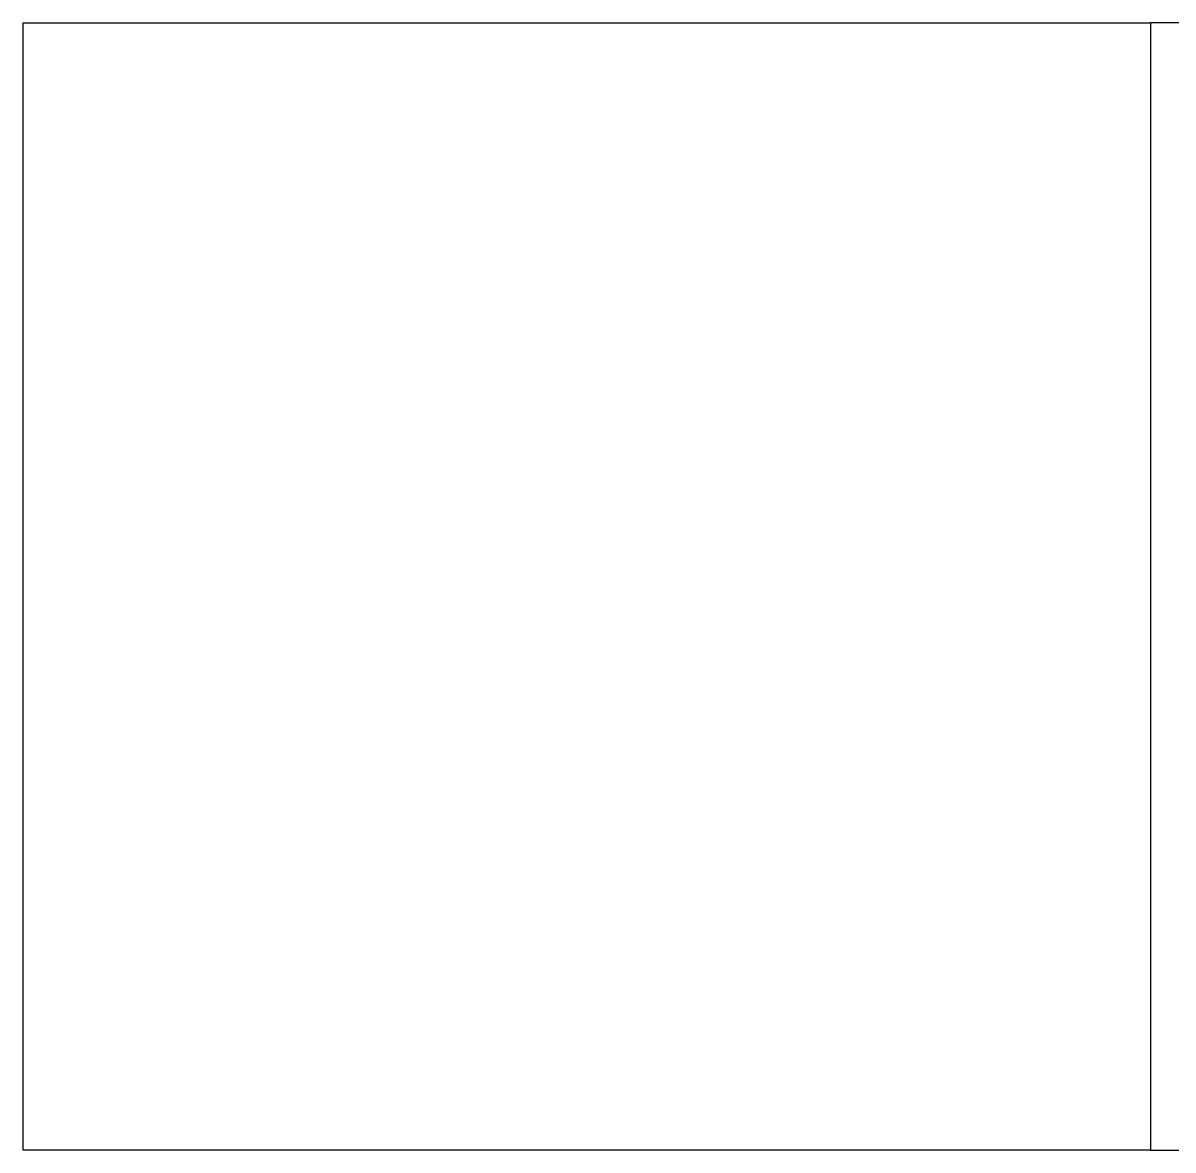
# Model space of a CAD drawing. Extents: x -314 to 508, y 162 to 455.
# Drawn here: x -30.8 to 104.3, y 322.5 to 455 of the extents above; entities that cross this region are included whole.
import ezdxf

# ---------------------------------------------------------------- set-up
doc = ezdxf.new("R2010")
doc.units = 0
doc.layers.get('0').update_dxf_attribs({"linetype": 'CONTINUOUS'})

msp = doc.modelspace()

# ---------------------------------------------------------------- linework, layer by layer
for p, q in [((-30.848124, 455.017193), (101.651895, 455.017193)), ((-30.848124, 322.517174), (-30.848124, 455.017193)), ((234.151915, 455.017193), (101.651895, 455.017193)), ((101.651895, 455.017193), (101.651895, 322.517174)), ((101.651895, 322.517174), (-30.848124, 322.517174)), ((101.651895, 322.517174), (234.151915, 322.517174))]:
    msp.add_line(p, q)

doc.saveas('drawing.dxf')
